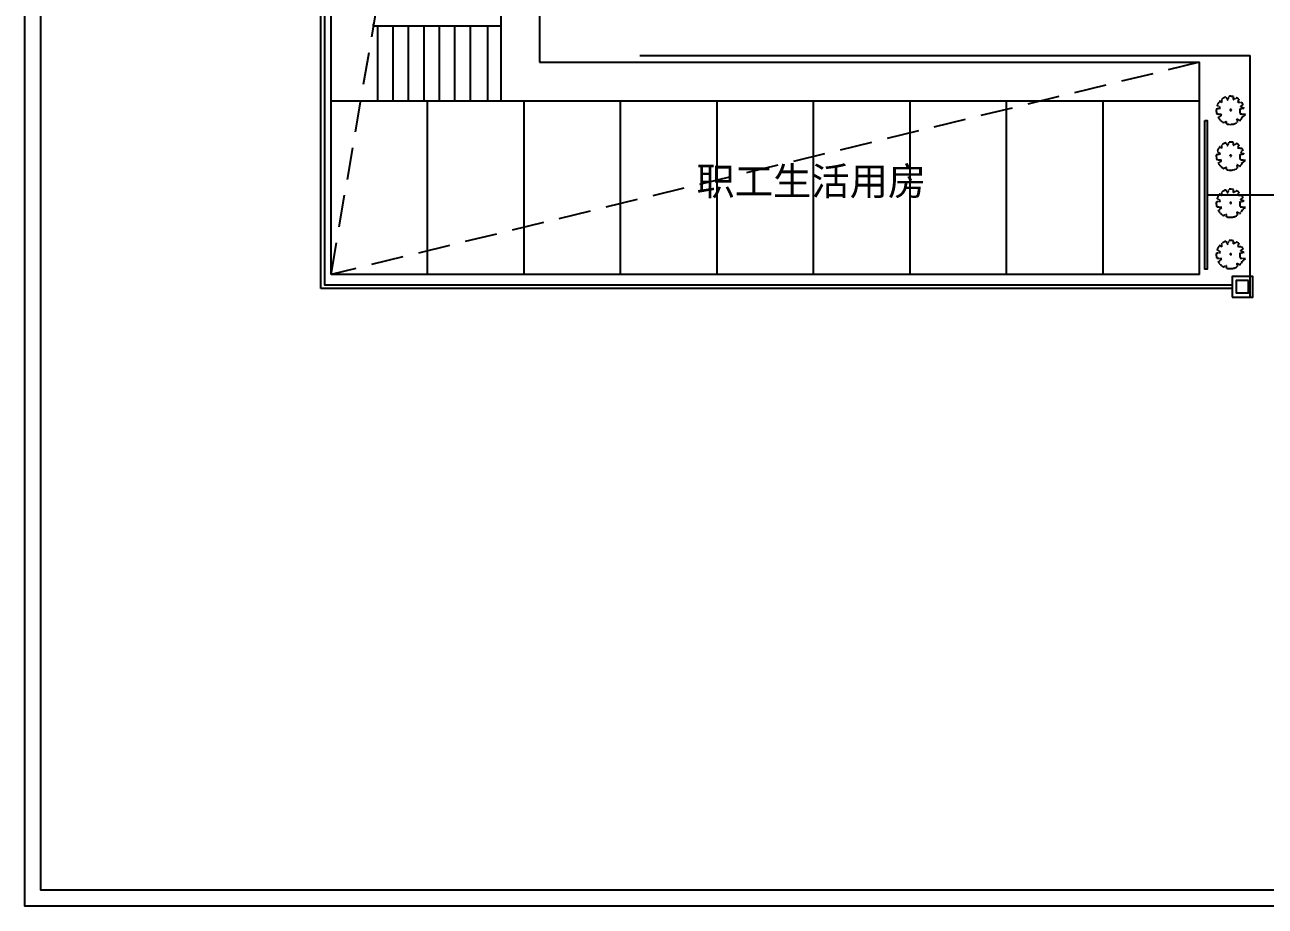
# Model space of a CAD drawing. Extents: x -583905 to 1065231, y 80891 to 497838.
# Drawn here: x -337559 to -298999, y 226363 to 253772 of the extents above; entities that cross this region are included whole.
import ezdxf

# ---------------------------------------------------------------- set-up
doc = ezdxf.new("R2010")
doc.units = 0
doc.linetypes.add('DASHED', pattern=[19.05, 12.7, -6.35])
doc.linetypes.add('DASHEDX2', pattern=[1.5, 1, -0.5])
doc.layers.get('0').update_dxf_attribs({"linetype": 'CONTINUOUS'})
for name, color, linetype in [('CC', 7, 'CONTINUOUS'), ('LAYER4', 5, 'CONTINUOUS'), ('LUNKUO', 6, 'CONTINUOUS'), ('外围线', 8, 'CONTINUOUS'), ('拟建', 7, 'CONTINUOUS'), ('标注', 7, 'CONTINUOUS'), ('水', 3, 'CONTINUOUS'), ('降水井', 3, 'CONTINUOUS')]:
    doc.layers.add(name, color=color, linetype=linetype)
doc.styles.add('文字', font='SimSun.ttf')

msp = doc.modelspace()

# ---------------------------------------------------------------- linework, layer by layer
for points in [[(-253584.3, 226362.8), (-337558.5, 226362.8), (-337558.5, 285744.6), (-253584.3, 285744.6)], [(-254084.1, 226862.7), (-337058.7, 226862.7), (-337058.7, 285244.8), (-254084.1, 285244.8)]]:
    msp.add_lwpolyline(points, close=True)
at = {"layer": 'CC', "linetype": 'DASHEDX2', "ltscale": 1000}
for p, q in [((-328039.2, 246008.5), (-322756.7, 276808.5)), ((-301039.2, 252608.5), (-328039.2, 246008.5))]:
    msp.add_line(p, q, dxfattribs=at)
at = {"layer": 'LAYER4'}
for p, q in [((-326722, 253742), (-326722, 253802)), ((-326722, 253742), (-322756.7, 253742)), ((-326596.7, 253742), (-326596.7, 251408.5)), ((-326116.7, 253742), (-326116.7, 251408.5)), ((-325636.7, 253742), (-325636.7, 251408.5)), ((-325156.7, 253742), (-325156.7, 251408.5)), ((-324676.7, 253742), (-324676.7, 251408.5)), ((-324196.7, 253742), (-324196.7, 251408.5)), ((-323716.7, 253742), (-323716.7, 251408.5)), ((-323174.1, 253742), (-323174.1, 251408.5))]:
    msp.add_line(p, q, dxfattribs=at)
at = {"layer": 'LUNKUO'}
for p, q in [((-322756.7, 276808.5), (-322756.7, 251408.5)), ((-321556.7, 276808.5), (-321556.7, 252608.5)), ((-328039.2, 246008.5), (-328039.2, 255808.5)), ((-321556.7, 252608.5), (-301039.2, 252608.5)), ((-301039.2, 246008.5), (-301039.2, 252608.5)), ((-328039.2, 251408.5), (-301039.2, 251408.5)), ((-325039.2, 246008.5), (-325039.2, 251408.5)), ((-322039.2, 246008.5), (-322039.2, 251408.5)), ((-319039.2, 246008.5), (-319039.2, 251408.5)), ((-316039.2, 246008.5), (-316039.2, 251408.5)), ((-313039.2, 246008.5), (-313039.2, 251408.5)), ((-310039.2, 246008.5), (-310039.2, 251408.5)), ((-307039.2, 246008.5), (-307039.2, 251408.5)), ((-304039.2, 246008.5), (-304039.2, 251408.5)), ((-301039.2, 246008.5), (-328039.2, 246008.5))]:
    msp.add_line(p, q, dxfattribs=at)
at = {"layer": '外围线'}
for p in [(-318439.2, 252820.7), (-299464.6, 245292.3)]:
    msp.add_line(p, (-299464.6, 252820.7), dxfattribs=at)
at = {"layer": '拟建'}
for p, q in [((-328359.2, 245567.6), (-328359.2, 277128.5)), ((-300027.7, 245567.6), (-328359.2, 245567.6))]:
    msp.add_line(p, q, dxfattribs=at)
msp.add_lwpolyline([(-269809.1, 270942.9), (-269809.1, 277008.5), (-328239.2, 277008.5), (-328239.2, 245687.6), (-300027.7, 245687.6)], dxfattribs=at)
at = {"layer": '标注', "ltscale": 500}
msp.add_line((-300798.2, 248485.5), (-294411.6, 248485.5), dxfattribs=at)
at = {"layer": '标注'}
msp.add_lwpolyline([(-300027.7, 245307.2), (-299387.7, 245307.2), (-299387.7, 245947.2), (-300027.7, 245947.2), (-300027.7, 245307.2)], dxfattribs=at)
msp.add_lwpolyline([(-299515.7, 245819.2), (-299899.7, 245819.2), (-299899.7, 245435.2), (-299515.7, 245435.2)], close=True, dxfattribs=at)
at = {"layer": '水'}
msp.add_lwpolyline([(-300870.9, 250799), (-300798.2, 250799), (-300798.2, 246172.1), (-300870.9, 246172.1)], close=True, dxfattribs=at)
at = {"layer": '降水井', "linetype": 'DASHED'}
for p, q in [((-300350.1, 251357.8), (-300339.5, 251465.6)), ((-300223.6, 251525.5), (-300167.3, 251427)), ((-300167.3, 251427), (-300115.7, 251547.4)), ((-299989.5, 251538.2), (-299999.6, 251447.7)), ((-299999.6, 251447.7), (-299888.1, 251502.2)), ((-299815.3, 251456.2), (-299863.1, 251373.3)), ((-300517.2, 251160.1), (-300384.9, 251185.5)), ((-300384.9, 251185.5), (-300493.5, 251261.8)), ((-300411.6, 251400), (-300350.1, 251357.8)), ((-299863.1, 251373.3), (-299721.7, 251355.7)), ((-299788.9, 251160.1), (-299656.5, 251185.5)), ((-299686.4, 251292.4), (-299770, 251233.9)), ((-299770, 251233.9), (-299653.5, 251184.3)), ((-300344.6, 250976.3), (-300503.1, 250992.5)), ((-300459.7, 250891.3), (-300344.6, 250976.3)), ((-300198.1, 250763), (-300289.2, 250727.7)), ((-300203.9, 250693.1), (-300198.1, 250763)), ((-299790.5, 250789.5), (-299887.9, 250843.5)), ((-299887.9, 250843.5), (-299868.2, 250733.2)), ((-299616.2, 250976.3), (-299774.7, 250992.5)), ((-299731.3, 250891.3), (-299616.2, 250976.3)), ((-300411.6, 249976.6), (-300350.1, 249934.4)), ((-300350.1, 249934.4), (-300339.5, 250042.3)), ((-300223.6, 250102.1), (-300167.3, 250003.6)), ((-300167.3, 250003.6), (-300115.7, 250124)), ((-299989.5, 250114.9), (-299999.6, 250024.3)), ((-299999.6, 250024.3), (-299888.1, 250078.8)), ((-299815.3, 250032.8), (-299863.1, 249949.9)), ((-299863.1, 249949.9), (-299721.7, 249932.3)), ((-299686.4, 249869), (-299770, 249810.5)), ((-300517.2, 249736.7), (-300384.9, 249762.1)), ((-300344.6, 249552.9), (-300503.1, 249569.1)), ((-300384.9, 249762.1), (-300493.5, 249838.4)), ((-300459.7, 249467.9), (-300344.6, 249552.9)), ((-299788.9, 249736.7), (-299656.5, 249762.1)), ((-299616.2, 249552.9), (-299774.7, 249569.1)), ((-299770, 249810.5), (-299653.5, 249760.9)), ((-299731.3, 249467.9), (-299616.2, 249552.9)), ((-300198.1, 249339.6), (-300289.2, 249304.3)), ((-300203.9, 249269.7), (-300198.1, 249339.6)), ((-299790.5, 249366.1), (-299887.9, 249420.1)), ((-299887.9, 249420.1), (-299868.2, 249309.8)), ((-300384.9, 248295.6), (-300493.5, 248371.9)), ((-300411.6, 248510.1), (-300350.1, 248467.9)), ((-300350.1, 248467.9), (-300339.5, 248575.7)), ((-300223.6, 248635.6), (-300167.3, 248537.1)), ((-300167.3, 248537.1), (-300115.7, 248657.4)), ((-299989.5, 248648.3), (-299999.6, 248557.8)), ((-299999.6, 248557.8), (-299888.1, 248612.3)), ((-299815.3, 248566.3), (-299863.1, 248483.4)), ((-299863.1, 248483.4), (-299721.7, 248465.8)), ((-299686.4, 248402.5), (-299770, 248344)), ((-299770, 248344), (-299653.5, 248294.4)), ((-300517.2, 248270.2), (-300384.9, 248295.6)), ((-300344.6, 248086.3), (-300503.1, 248102.6)), ((-300459.7, 248001.3), (-300344.6, 248086.3)), ((-299790.5, 247899.6), (-299887.9, 247953.6)), ((-299887.9, 247953.6), (-299868.2, 247843.3)), ((-299788.9, 248270.2), (-299656.5, 248295.6)), ((-299616.2, 248086.3), (-299774.7, 248102.6)), ((-299731.3, 248001.3), (-299616.2, 248086.3)), ((-300198.1, 247873.1), (-300289.2, 247837.8)), ((-300203.9, 247803.2), (-300198.1, 247873.1)), ((-300411.6, 246914.1), (-300350.1, 246872)), ((-300350.1, 246872), (-300339.5, 246979.8)), ((-300223.6, 247039.7), (-300167.3, 246941.2)), ((-300167.3, 246941.2), (-300115.7, 247061.5)), ((-299989.5, 247052.4), (-299999.6, 246961.8)), ((-299999.6, 246961.8), (-299888.1, 247016.4)), ((-299815.3, 246970.3), (-299863.1, 246887.5)), ((-299863.1, 246887.5), (-299721.7, 246869.8)), ((-299686.4, 246806.5), (-299770, 246748.1)), ((-300517.2, 246674.3), (-300384.9, 246699.7)), ((-300344.6, 246490.4), (-300503.1, 246506.6)), ((-300384.9, 246699.7), (-300493.5, 246776)), ((-300459.7, 246405.4), (-300344.6, 246490.4)), ((-299788.9, 246674.3), (-299656.5, 246699.7)), ((-299616.2, 246490.4), (-299774.7, 246506.6)), ((-299770, 246748.1), (-299653.5, 246698.5)), ((-299731.3, 246405.4), (-299616.2, 246490.4)), ((-300198.1, 246277.1), (-300289.2, 246241.8)), ((-300203.9, 246207.3), (-300198.1, 246277.1)), ((-299887.9, 246357.7), (-299868.2, 246247.3)), ((-299790.5, 246303.6), (-299887.9, 246357.7))]:
    msp.add_line(p, q, dxfattribs=at)
for centre, start, end in [((-300083.7, 251112.4), 108.70519, 125.91027), ((-300083.7, 251112.4), 77.52447, 94.21265), ((-300083.7, 251112.4), 52.02337, 63.35911), ((-300083.7, 251112.4), 173.71477, 195.95414), ((-300083.7, 251112.4), 138.74495, 159.96249), ((-299355.3, 251112.4), 173.71477, 195.95414), ((-300083.7, 251112.4), 24.37282, 33.90371), ((-300083.7, 251112.4), 210.46364, 241.88601), ((-300083.7, 251112.4), 254.00396, 299.61464), ((-300083.7, 251112.4), 312.24255, 332.4478), ((-300083.7, 249689), 138.74495, 159.96249), ((-300083.7, 249689), 108.70519, 125.91027), ((-300083.7, 249689), 77.52447, 94.21265), ((-300083.7, 249689), 52.02337, 63.35911), ((-300083.7, 249689), 24.37282, 33.90371), ((-300083.7, 249689), 173.71477, 195.95414), ((-299355.3, 249689), 173.71477, 195.95414), ((-300083.7, 249689), 312.24255, 332.4478), ((-300083.7, 249689), 210.46364, 241.88601), ((-300083.7, 249689), 254.00396, 299.61464), ((-300083.7, 248222.5), 138.74495, 159.96249), ((-300083.7, 248222.5), 108.70519, 125.91027), ((-300083.7, 248222.5), 77.52447, 94.21265), ((-300083.7, 248222.5), 52.02337, 63.35911), ((-300083.7, 248222.5), 24.37282, 33.90371), ((-300083.7, 248222.5), 173.71477, 195.95414), ((-300083.7, 248222.5), 210.46364, 241.88601), ((-299355.3, 248222.5), 173.71477, 195.95414), ((-300083.7, 248222.5), 312.24255, 332.4478), ((-300083.7, 248222.5), 254.00396, 299.61464), ((-300083.7, 246626.5), 138.74495, 159.96249), ((-300083.7, 246626.5), 108.70519, 125.91027), ((-300083.7, 246626.5), 77.52447, 94.21265), ((-300083.7, 246626.5), 52.02337, 63.35911), ((-300083.7, 246626.5), 24.37282, 33.90371), ((-300083.7, 246626.5), 173.71477, 195.95414), ((-300083.7, 246626.5), 210.46364, 241.88601), ((-299355.3, 246626.5), 173.71477, 195.95414), ((-300083.7, 246626.5), 312.24255, 332.4478), ((-300083.7, 246626.5), 254.00396, 299.61464)]:
    msp.add_arc(centre, 436.2, start, end, dxfattribs=at)
at = {"layer": '降水井', "linetype": 'DASHED', "start_tangent": (0.814016, 0.5808424), "end_tangent": (0.814016, 0.5808424)}
for points in [[(-300088.8, 251134.5), (-300059.1, 251138.2), (-300051.6, 251123.3), (-300062.8, 251108.4), (-300073.9, 251101), (-300092.6, 251115.9), (-300088.8, 251134.5)], [(-300088.8, 249711.1), (-300059.1, 249714.8), (-300051.6, 249699.9), (-300062.8, 249685), (-300073.9, 249677.6), (-300092.6, 249692.5), (-300088.8, 249711.1)], [(-300088.8, 248244.5), (-300059.1, 248248.3), (-300051.6, 248233.4), (-300062.8, 248218.5), (-300073.9, 248211.1), (-300092.6, 248226), (-300088.8, 248244.5)], [(-300088.8, 246648.6), (-300059.1, 246652.3), (-300051.6, 246637.5), (-300062.8, 246622.6), (-300073.9, 246615.2), (-300092.6, 246630), (-300088.8, 246648.6)]]:
    msp.add_spline(points, degree=3, dxfattribs=at)

# ---------------------------------------------------------------- texts
at = {"layer": '标注', "ltscale": 500, "style": '文字'}
msp.add_text('职工生活用房', height=872.82, dxfattribs=at).set_placement((-316679.2, 248473.1))

doc.saveas('drawing.dxf')
